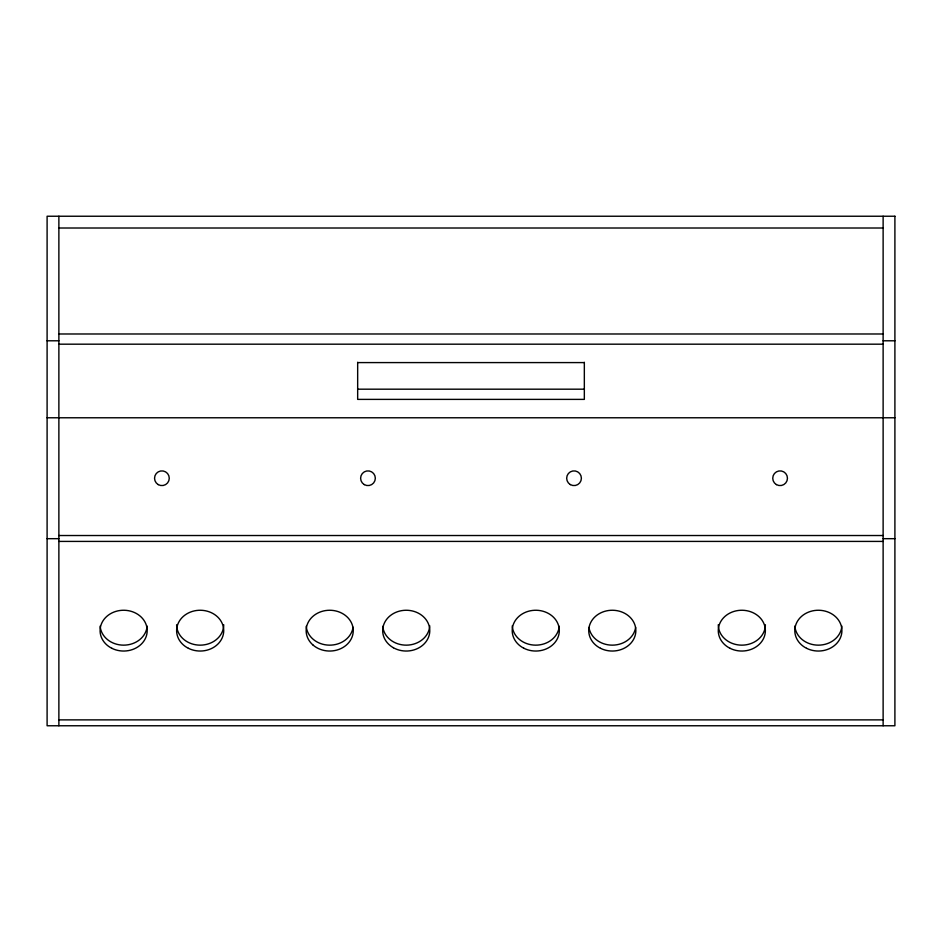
<?xml version="1.0" encoding="UTF-8"?>
<svg xmlns="http://www.w3.org/2000/svg" width="942" height="942" viewBox="0 0 942 942"><rect width="100%" height="100%" fill="white"/><g stroke="black" fill="none" stroke-linecap="round" stroke-linejoin="round"><path stroke-width="1.41" d="M58.875 228.011L883.125 228.011M58.875 333.986L883.125 333.986M47.1 340.792L58.875 340.792M883.125 340.792L894.9 340.792M58.875 344.183L883.125 344.183M357.666 362.588L584.334 362.588M357.666 389.187L584.334 389.187M47.1 417.777L894.9 417.777M58.875 535.527L883.125 535.527M47.1 538.683L58.875 538.683M883.125 538.683L894.9 538.683M58.875 541.414L883.125 541.414M58.875 719.876L883.125 719.876M883.125 216.236L883.125 725.764M584.334 362.293L584.334 399.384L357.666 399.384L357.666 362.293M58.875 216.236L58.875 725.764M147.14 626.089A23.55 20.394 0 0 1 123.638 645.152A23.55 20.394 0 0 1 100.135 626.089M223.725 624.758A23.55 20.394 0 0 1 200.175 645.152A23.55 20.394 0 0 1 176.625 624.758M353.073 627.219A23.55 20.394 0 0 1 329.158 645.152A23.55 20.394 0 0 1 306.221 626.289M429.752 625.841A23.55 20.394 0 0 1 406.52 645.152A23.55 20.394 0 0 1 382.758 626.336M559.242 626.277A23.55 20.394 0 0 1 535.539 645.152A23.55 20.394 0 0 1 512.248 625.9M635.65 627.419A23.55 20.394 0 0 1 612.3 645.152A23.55 20.394 0 0 1 588.95 627.419M765.375 624.758A23.55 20.394 0 0 1 741.825 645.152A23.55 20.394 0 0 1 718.275 624.758M841.865 626.089A23.55 20.394 0 0 1 818.362 645.152A23.55 20.394 0 0 1 794.86 626.089M894.9 216.236L47.1 216.236L47.1 725.764L894.9 725.764L894.9 216.236M158.232 484.612A7.359 7.359 0 0 0 169.266 478.23A7.359 7.359 0 0 0 158.232 471.86A7.359 7.359 0 0 0 158.232 484.612M364.295 484.612A7.359 7.359 0 0 0 375.328 478.23A7.359 7.359 0 0 0 364.295 471.86A7.359 7.359 0 0 0 364.295 484.612M570.357 484.612A7.359 7.359 0 0 0 581.391 478.23A7.359 7.359 0 0 0 570.357 471.86A7.359 7.359 0 0 0 570.357 484.612M776.42 484.612A7.359 7.359 0 0 0 787.453 478.23A7.359 7.359 0 0 0 776.42 471.86A7.359 7.359 0 0 0 776.42 484.612M111.862 648.308A23.55 20.394 0 0 0 147.188 630.645A23.55 20.394 0 0 0 111.862 612.983A23.55 20.394 0 0 0 111.862 648.308M188.4 648.308A23.55 20.394 0 0 0 223.725 630.645A23.55 20.394 0 0 0 188.4 612.983A23.55 20.394 0 0 0 188.4 648.308M313.215 645.211A23.55 20.394 0 0 0 352.508 635.732A23.55 20.394 0 0 0 323.377 611.005A23.55 20.394 0 0 0 313.215 645.211M393.391 647.743A23.55 20.394 0 0 0 429.752 631.729A23.55 20.394 0 0 0 395.569 612.465A23.55 20.394 0 0 0 393.391 647.743M523.799 648.214A23.55 20.394 0 0 0 559.312 630.834A23.55 20.394 0 0 0 524.176 612.889A23.55 20.394 0 0 0 523.799 648.214M600.525 648.308A23.55 20.394 0 0 0 635.85 630.645A23.55 20.394 0 0 0 600.525 612.983A23.55 20.394 0 0 0 600.525 648.308M730.05 648.308A23.55 20.394 0 0 0 765.375 630.645A23.55 20.394 0 0 0 730.05 612.983A23.55 20.394 0 0 0 730.05 648.308M806.587 648.308A23.55 20.394 0 0 0 841.913 630.645A23.55 20.394 0 0 0 806.587 612.983A23.55 20.394 0 0 0 806.587 648.308"/></g></svg>
